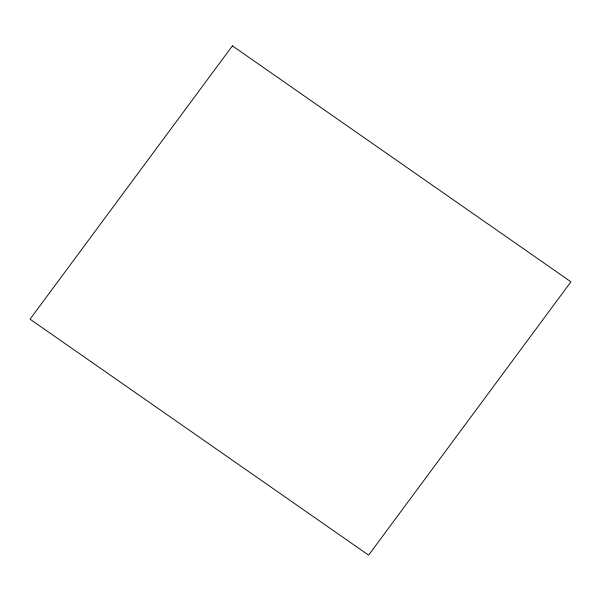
<?xml version="1.0" encoding="UTF-8"?>
<svg xmlns="http://www.w3.org/2000/svg" width="601" height="601" viewBox="0 0 601 601"><rect width="100%" height="100%" fill="white"/><g stroke="black" fill="none" stroke-linecap="round" stroke-linejoin="round"><path stroke-width="0.9" d="M232.399 45.856L30.05 319.191L368.601 555.144L570.95 281.809L232.399 45.856"/></g></svg>
